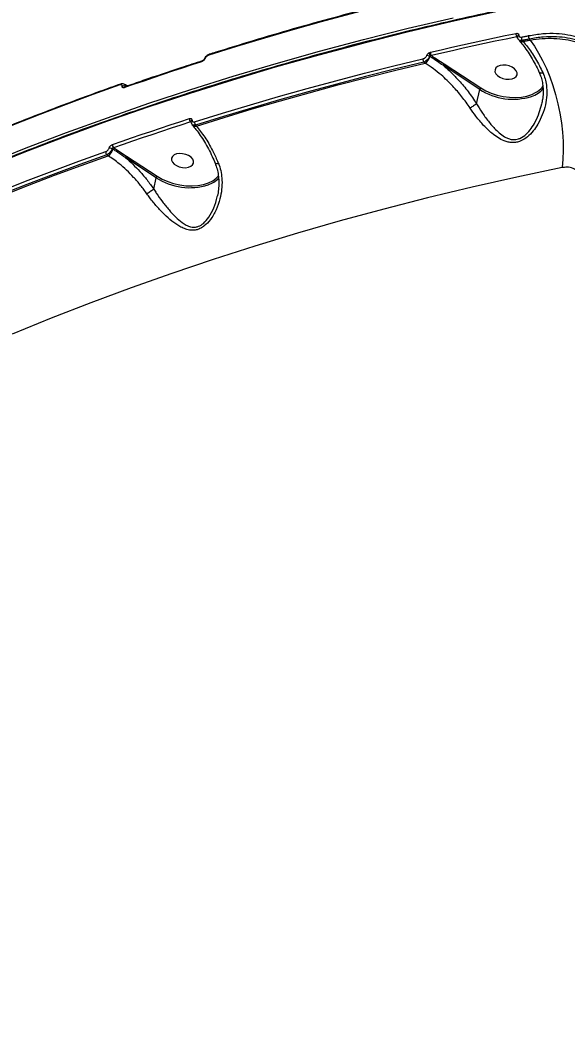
# Model space of a CAD drawing. Header units: millimetres. Extents: x -7151 to 6134, y -5040 to 5562.
# Drawn here: x -3471.7 to -3254.2, y -40.1 to 356.4 of the extents above; entities that cross this region are included whole.
import ezdxf

# ---------------------------------------------------------------- set-up
doc = ezdxf.new("R2010")
doc.units = ezdxf.units.MM
for name, color, linetype in [('DIKOM_ОБЪЕКТ', 7, 'Continuous'), ('DIKOM_РАЗМЕР_ЗОНА', 7, 'Continuous'), ('DIKOM_РАЗМЕР_ОБЪЕКТА', 7, 'Continuous')]:
    doc.layers.add(name, color=color, linetype=linetype)
doc.styles.add('style1', font='arial.ttf', dxfattribs={"width": 0.8})
doc.dimstyles.new('1-50', dxfattribs={"dimtxt": 300, "dimasz": 200, "dimexe": 100, "dimexo": 0, "dimgap": 100, "dimtad": 1, "dimtxsty": 'style1', "dimcen": 200, "dimclrd": 7, "dimclre": 7, "dimclrt": 7, "dimadec": 1, "dimazin": 2, "dimtfac": 1, "dimtmove": 0, "dimatfit": 2, "dimfxl": 0, "dimlwd": 25, "dimlwe": 18, "dimarcsym": 0})

# ---------------------------------------------------------------- blocks, each defined once
blk = doc.blocks.new('*D0')
at = {"layer": 'Defpoints', "color": 0, "transparency": 16777216}
for p in [(4133.55, 168.74), (-4567.47, -1241.13), (4133.55, -4153.12)]:
    blk.add_point(p, dxfattribs=at)
at = {"layer": 'DIKOM_РАЗМЕР_ОБЪЕКТА', "color": 7, "lineweight": 18, "transparency": 16777216}
for p, q in [((4133.55, 168.74), (4133.55, -4253.12)), ((-4567.47, -1241.13), (-4567.47, -4253.12))]:
    blk.add_line(p, q, dxfattribs=at)
at = {"layer": 'DIKOM_РАЗМЕР_ОБЪЕКТА', "color": 7, "lineweight": 25, "transparency": 16777216}
blk.add_line((-4367.47, -4153.12), (3933.55, -4153.12), dxfattribs=at)
at = {"layer": 'DIKOM_РАЗМЕР_ОБЪЕКТА', "color": 7, "transparency": 16777216}
for points in [[(-4367.47, -4119.79), (-4367.47, -4186.45), (-4567.47, -4153.12)], [(3933.55, -4119.79), (3933.55, -4186.45), (4133.55, -4153.12)]]:
    blk.add_solid(points, dxfattribs=at)
at = {"layer": 'DIKOM_РАЗМЕР_ОБЪЕКТА', "color": 7, "transparency": 16777216, "insert": (150.61, -3899.95), "char_height": 300, "attachment_point": 5, "style": 'style1'}
blk.add_mtext('8700', dxfattribs=at)
blk = doc.blocks.new('*D1')
at = {"layer": 'Defpoints', "color": 0, "transparency": 16777216}
for p in [(-2392.45, 3674.75), (-6010.84, -1738.88), (-3202.89, -1738.88)]:
    blk.add_point(p, dxfattribs=at)
at = {"layer": 'DIKOM_РАЗМЕР_ОБЪЕКТА', "color": 7, "lineweight": 18, "transparency": 16777216}
for p, q in [((-2392.45, 3674.75), (-6110.84, 3674.75)), ((-3202.89, -1738.88), (-6110.84, -1738.88))]:
    blk.add_line(p, q, dxfattribs=at)
at = {"layer": 'DIKOM_РАЗМЕР_ОБЪЕКТА', "color": 7, "lineweight": 25, "transparency": 16777216}
blk.add_line((-6010.84, 3474.75), (-6010.84, -1538.88), dxfattribs=at)
at = {"layer": 'DIKOM_РАЗМЕР_ОБЪЕКТА', "color": 7, "transparency": 16777216}
for points in [[(-6044.18, 3474.75), (-5977.51, 3474.75), (-6010.84, 3674.75)], [(-6044.18, -1538.88), (-5977.51, -1538.88), (-6010.84, -1738.88)]]:
    blk.add_solid(points, dxfattribs=at)
at = {"layer": 'DIKOM_РАЗМЕР_ОБЪЕКТА', "color": 7, "transparency": 16777216, "insert": (-6264.01, 967.94), "char_height": 300, "attachment_point": 5, "rotation": 90, "style": 'style1'}
blk.add_mtext('5400', dxfattribs=at)
blk = doc.blocks.new('*D2')
at = {"layer": 'Defpoints', "color": 0, "transparency": 16777216}
for p in [(-3409.24, 5551.13), (-6701.17, -3742.74), (-3065.41, -3742.74)]:
    blk.add_point(p, dxfattribs=at)
at = {"layer": 'DIKOM_РАЗМЕР_ЗОНА', "color": 7, "lineweight": 18, "transparency": 16777216}
for p, q in [((-3409.24, 5551.13), (-6801.17, 5551.13)), ((-3065.41, -3742.74), (-6801.17, -3742.74))]:
    blk.add_line(p, q, dxfattribs=at)
at = {"layer": 'DIKOM_РАЗМЕР_ЗОНА', "color": 7, "lineweight": 25, "transparency": 16777216}
blk.add_line((-6701.17, 5351.13), (-6701.17, -3542.74), dxfattribs=at)
at = {"layer": 'DIKOM_РАЗМЕР_ЗОНА', "color": 7, "transparency": 16777216}
for points in [[(-6734.5, 5351.13), (-6667.84, 5351.13), (-6701.17, 5551.13)], [(-6734.5, -3542.74), (-6667.84, -3542.74), (-6701.17, -3742.74)]]:
    blk.add_solid(points, dxfattribs=at)
at = {"layer": 'DIKOM_РАЗМЕР_ЗОНА', "color": 7, "transparency": 16777216, "insert": (-6954.45, 885.88), "char_height": 300, "attachment_point": 5, "rotation": 90, "style": 'style1'}
blk.add_mtext('9300', dxfattribs=at)
blk = doc.blocks.new('*D3')
at = {"layer": 'Defpoints', "color": 0, "transparency": 16777216}
for p in [(6133.55, 253.24), (-5802.46, -2467.19), (6133.55, -4939.78)]:
    blk.add_point(p, dxfattribs=at)
at = {"layer": 'DIKOM_РАЗМЕР_ЗОНА', "color": 7, "lineweight": 18, "transparency": 16777216}
for p, q in [((6133.55, 253.24), (6133.55, -5039.78)), ((-5802.46, -2467.19), (-5802.46, -5039.78))]:
    blk.add_line(p, q, dxfattribs=at)
at = {"layer": 'DIKOM_РАЗМЕР_ЗОНА', "color": 7, "lineweight": 25, "transparency": 16777216}
blk.add_line((-5602.46, -4939.78), (5933.55, -4939.78), dxfattribs=at)
at = {"layer": 'DIKOM_РАЗМЕР_ЗОНА', "color": 7, "transparency": 16777216}
for points in [[(-5602.46, -4906.44), (-5602.46, -4973.11), (-5802.46, -4939.78)], [(5933.55, -4906.44), (5933.55, -4973.11), (6133.55, -4939.78)]]:
    blk.add_solid(points, dxfattribs=at)
at = {"layer": 'DIKOM_РАЗМЕР_ЗОНА', "color": 7, "transparency": 16777216, "insert": (186.61, -4686.61), "char_height": 300, "attachment_point": 5, "style": 'style1'}
blk.add_mtext('11950', dxfattribs=at)

msp = doc.modelspace()

# ---------------------------------------------------------------- linework, layer by layer
at = {"layer": 'DIKOM_ОБЪЕКТ', "color": 7, "linetype": 'Continuous', "lineweight": 15}
for p, q in [((-3273.692, 349.149), (-3274.147, 349.678)), ((-3273.883, 349.713), (-3273.885, 349.704)), ((-3273.468, 348.568), (-3273.092, 348.13)), ((-3271.946, 348.207), (-3271.61, 347.815)), ((-3268.895, 348.369), (-3269.171, 348.773)), ((-3308.683, 341.795), (-3308.857, 341.909)), ((-3310.592, 339.221), (-3311.12, 339.567)), ((-3288.903, 328.775), (-3303.469, 338.329)), ((-3303.069, 338.911), (-3288.503, 329.357)), ((-3429.762, 330.521), (-3430.122, 330.756)), ((-3429.81, 329.91), (-3429.792, 329.899)), ((-3429.762, 330.521), (-3429.783, 330.534)), ((-3429.029, 330.096), (-3429.751, 330.577)), ((-3290.127, 323.03), (-3288.903, 328.775)), ((-3403.337, 314.818), (-3403.036, 314.468)), ((-3401.891, 314.545), (-3401.554, 314.152)), ((-3434.496, 305.531), (-3434.393, 305.464)), ((-3434.393, 305.464), (-3429.346, 302.187)), ((-3436.683, 302.375), (-3437.193, 302.709)), ((-3434.775, 304.949), (-3435.083, 305.151)), ((-3417.555, 293.609), (-3429.746, 301.605)), ((-3429.346, 302.187), (-3417.156, 294.191)), ((-3418.517, 289.093), (-3417.555, 293.609))]:
    msp.add_line(p, q, dxfattribs=at)
at = {"layer": 'DIKOM_ОБЪЕКТ', "color": 7, "linetype": 'Continuous', "lineweight": 15, "flags": 128}
for points in [[(-3305.817, 367.416), (-3317.463, 364.608), (-3329.03, 361.708), (-3340.515, 358.715), (-3351.917, 355.629), (-3363.234, 352.452), (-3374.465, 349.183), (-3385.609, 345.823), (-3396.663, 342.373)], [(-3281.78, 359.716), (-3299.834, 355.715), (-3317.706, 351.495), (-3335.392, 347.057), (-3352.887, 342.404), (-3370.184, 337.535), (-3387.278, 332.453), (-3404.165, 327.159), (-3420.839, 321.655), (-3437.296, 315.943), (-3453.529, 310.023), (-3469.535, 303.899), (-3485.309, 297.571)], [(-3484.977, 299.131), (-3469.203, 305.458), (-3453.197, 311.583), (-3436.964, 317.502), (-3420.507, 323.214), (-3403.833, 328.718), (-3386.946, 334.012), (-3369.852, 339.094), (-3352.555, 343.963), (-3335.061, 348.617), (-3317.374, 353.054), (-3299.501, 357.274)], [(-3308.455, 343.535), (-3304.241, 344.514), (-3300.015, 345.482), (-3295.781, 346.437), (-3291.535, 347.38), (-3287.281, 348.311), (-3283.016, 349.23), (-3278.742, 350.137), (-3274.458, 351.031)], [(-3274.147, 349.678), (-3278.427, 348.784), (-3282.698, 347.879), (-3286.959, 346.96), (-3291.21, 346.03), (-3295.451, 345.088), (-3299.683, 344.133), (-3303.905, 343.167), (-3308.116, 342.188)], [(-3272.257, 349.555), (-3271.91, 349.627), (-3271.563, 349.698), (-3271.215, 349.769), (-3270.868, 349.84), (-3270.521, 349.91), (-3270.174, 349.981), (-3269.826, 350.052), (-3269.478, 350.122)], [(-3273.092, 348.13), (-3273.083, 348.12), (-3273.07, 348.106)], [(-3269.171, 348.773), (-3269.518, 348.703), (-3269.865, 348.632), (-3270.212, 348.562), (-3270.559, 348.491), (-3270.906, 348.42), (-3271.253, 348.349), (-3271.6, 348.278), (-3271.946, 348.207)], [(-3271.61, 347.815), (-3271.27, 347.884), (-3270.931, 347.954), (-3270.592, 348.023), (-3270.253, 348.092), (-3269.913, 348.162), (-3269.574, 348.231), (-3269.234, 348.3), (-3268.895, 348.369)], [(-3268.895, 348.369), (-3267.141, 345.925), (-3265.465, 343.22), (-3263.88, 340.278), (-3262.402, 337.127), (-3261.042, 333.794), (-3259.815, 330.31), (-3258.731, 326.707), (-3257.801, 323.018), (-3257.031, 319.277), (-3256.431, 315.517), (-3256.004, 311.773), (-3255.756, 308.079), (-3255.688, 304.469), (-3255.8, 300.976), (-3256.093, 297.631)], [(-3399.5, 339.724), (-3403.368, 338.48), (-3407.225, 337.224), (-3411.07, 335.957), (-3414.905, 334.679), (-3418.727, 333.39), (-3422.538, 332.09), (-3426.337, 330.779), (-3430.125, 329.457)], [(-3402.309, 315.866), (-3391.254, 319.316), (-3380.111, 322.676), (-3368.88, 325.945), (-3357.563, 329.122), (-3346.161, 332.207), (-3334.676, 335.201), (-3323.109, 338.101), (-3311.462, 340.909)], [(-3311.12, 339.567), (-3322.757, 336.762), (-3334.314, 333.864), (-3345.789, 330.873), (-3357.182, 327.79), (-3368.49, 324.615), (-3379.712, 321.349), (-3390.846, 317.993), (-3401.891, 314.545)], [(-3401.554, 314.152), (-3390.486, 317.607), (-3379.329, 320.971), (-3368.083, 324.243), (-3356.752, 327.424), (-3345.335, 330.512), (-3333.836, 333.508), (-3322.254, 336.411), (-3310.592, 339.221)], [(-3275.06, 336.948), (-3276.01, 337.593), (-3277.155, 338.077), (-3278.405, 338.359), (-3279.656, 338.417), (-3280.808, 338.247), (-3281.768, 337.862), (-3282.457, 337.294), (-3282.82, 336.587), (-3282.828, 335.801), (-3282.479, 334.998), (-3281.803, 334.243), (-3280.853, 333.598), (-3279.707, 333.115), (-3278.459, 332.833), (-3277.207, 332.774), (-3276.055, 332.944), (-3275.095, 333.329), (-3274.406, 333.898), (-3274.043, 334.604), (-3274.035, 335.39), (-3274.384, 336.194), (-3275.06, 336.948)], [(-3431.994, 330.527), (-3442.703, 326.679), (-3453.315, 322.742), (-3463.829, 318.717), (-3474.242, 314.603), (-3484.553, 310.403), (-3494.762, 306.115), (-3504.868, 301.742), (-3514.867, 297.283)], [(-3288.503, 329.357), (-3286.5, 328.21), (-3284.301, 327.242), (-3281.96, 326.475), (-3279.534, 325.929), (-3277.082, 325.616), (-3274.662, 325.544), (-3272.334, 325.715), (-3270.153, 326.125), (-3268.171, 326.763), (-3266.438, 327.615), (-3265.868, 327.98)], [(-3434.94, 306.848), (-3431.153, 308.17), (-3427.353, 309.481), (-3423.543, 310.781), (-3419.72, 312.07), (-3415.886, 313.348), (-3412.041, 314.615), (-3408.184, 315.87), (-3404.315, 317.115)], [(-3403.897, 315.79), (-3407.762, 314.546), (-3411.615, 313.292), (-3415.458, 312.026), (-3419.289, 310.749), (-3423.108, 309.461), (-3426.916, 308.162), (-3430.712, 306.852), (-3434.496, 305.531)], [(-3403.036, 314.468), (-3403.027, 314.457), (-3403.015, 314.443)], [(-3520.513, 270.775), (-3510.513, 275.235), (-3500.408, 279.608), (-3490.199, 283.896), (-3479.887, 288.096), (-3469.474, 292.209), (-3458.961, 296.235), (-3448.349, 300.172), (-3437.64, 304.02)], [(-3437.193, 302.709), (-3447.893, 298.864), (-3458.497, 294.93), (-3469.001, 290.908), (-3479.406, 286.798), (-3489.709, 282.601), (-3499.909, 278.317), (-3510.006, 273.947), (-3519.998, 269.492)], [(-3519.653, 269.091), (-3509.643, 273.557), (-3499.527, 277.936), (-3489.306, 282.229), (-3478.982, 286.434), (-3468.557, 290.552), (-3458.031, 294.582), (-3447.406, 298.523), (-3436.683, 302.375)], [(-3403.713, 301.782), (-3404.662, 302.427), (-3405.808, 302.91), (-3407.057, 303.192), (-3408.309, 303.251), (-3409.461, 303.081), (-3410.42, 302.696), (-3411.109, 302.127), (-3411.473, 301.421), (-3411.48, 300.635), (-3411.132, 299.832), (-3410.456, 299.077), (-3409.506, 298.432), (-3408.36, 297.949), (-3407.111, 297.666), (-3405.859, 297.608), (-3404.707, 297.778), (-3403.748, 298.163), (-3403.059, 298.731), (-3402.695, 299.438), (-3402.688, 300.224), (-3403.036, 301.027), (-3403.713, 301.782)], [(-3256.093, 297.631), (-3274.116, 293.841), (-3291.96, 289.828), (-3309.618, 285.593), (-3327.085, 281.137), (-3344.356, 276.462), (-3361.424, 271.569), (-3378.285, 266.459), (-3394.933, 261.135), (-3411.363, 255.598), (-3427.569, 249.85), (-3443.546, 243.892), (-3459.29, 237.727), (-3474.795, 231.357)], [(-3417.156, 294.191), (-3415.152, 293.044), (-3412.953, 292.076), (-3410.613, 291.309), (-3408.187, 290.762), (-3405.735, 290.449), (-3403.315, 290.378), (-3400.986, 290.549), (-3398.805, 290.958), (-3396.823, 291.597), (-3395.09, 292.449), (-3394.521, 292.813)], [(-3394.521, 292.813), (-3393.646, 293.493), (-3392.746, 294.423)]]:
    msp.add_lwpolyline(points, dxfattribs=at)
at = {"layer": 'DIKOM_ОБЪЕКТ', "color": 7, "linetype": 'Continuous', "lineweight": 15}
for centre, radius, start, end in [((-3272.618, 350.742), 1.863, 171.08404, 214.83808), ((-3273.218, 349.641), 0.669, 102.11912, 172.92817), ((-3270.406, 349.272), 1.873, 171.28166, 214.64376), ((-3267.622, 349.836), 1.878, 171.22988, 214.45633), ((-3272.088, 349.223), 1.488, 228.69412, 288.75932), ((-3398.056, 340.616), 0.435, 93.58344, 151.75007), ((-3396.222, 342.31), 0.446, 112.94997, 171.79975), ((-3313.488, 343.363), 5.054, 304.96604, 341.92854), ((-3309.886, 340.391), 1.834, 55.86468, 92.34585), ((-3304.602, 345.296), 4.967, 204.4476, 218.98809), ((-3307.643, 341.436), 1.1, 138.10784, 160.98963), ((-3306.683, 343.265), 1.792, 171.35583, 216.94329), ((-3399.056, 339.663), 0.448, 113.0482, 172.21757), ((-3309.694, 340.646), 1.788, 171.55943, 217.11428), ((-3302.498, 338.09), 1, 124.822, 166.19705), ((-3431.54, 330.455), 0.46, 115.539, 170.96537), ((-3430.512, 328.795), 1.319, 57.78744, 114.59799), ((-3429.673, 329.39), 0.457, 113.83344, 171.56335), ((-3430.321, 329.893), 0.841, 347.27557, 48.30888), ((-3287.93, 328.535), 1.003, 124.88576, 166.13329), ((-3271.569, 335.781), 10.353, 288.57691, 320.11355), ((-3270.281, 334.616), 7.97, 303.62176, 326.03841), ((-3275.622, 349.16), 24.33, 236.91533, 287.58701), ((-3402.705, 316.895), 1.625, 172.22957, 222.84328), ((-3403.114, 315.907), 0.618, 108.83417, 174.83541), ((-3402.032, 315.562), 1.489, 228.7013, 288.74582), ((-3400.696, 315.65), 1.628, 172.36473, 222.73615), ((-3436.074, 303.648), 1.8, 56.6035, 96.94632), ((-3433.376, 306.642), 1.578, 172.52899, 224.77928), ((-3433.813, 304.635), 1.012, 125.00133, 161.92193), ((-3436.078, 303.821), 1.574, 172.72292, 224.91737), ((-3439.587, 306.522), 5.063, 305.00013, 341.89445), ((-3428.775, 301.366), 1, 124.82381, 166.19524), ((-3416.584, 293.37), 1.001, 124.8777, 166.20649), ((-3404.275, 313.992), 24.328, 236.91427, 287.58772), ((-3400.348, 300.86), 10.625, 288.80002, 316.64784)]:
    msp.add_arc(centre, radius, start, end, dxfattribs=at)
for points, knots in [([(-3182.669, 476.67), (-3188.529, 475.276), (-3200.364, 472.462), (-3218.02, 467.909), (-3235.672, 463.093), (-3253.186, 458.019), (-3270.558, 452.694), (-3287.78, 447.117), (-3304.846, 441.289), (-3321.747, 435.211), (-3338.477, 428.885), (-3355.027, 422.312), (-3371.392, 415.494), (-3387.562, 408.433), (-3403.531, 401.132), (-3419.292, 393.593), (-3434.838, 385.819), (-3450.163, 377.813), (-3465.259, 369.579), (-3480.122, 361.12), (-3494.744, 352.439), (-3509.123, 343.543), (-3523.244, 334.424), (-3534.783, 326.706), (-3541.558, 321.958), (-3543.778, 320.403)], [0, 0, 0, 0, 0.04425219, 0.08938276, 0.13451122, 0.17962935, 0.22472972, 0.26980281, 0.31483935, 0.35983005, 0.40476403, 0.44963052, 0.49441993, 0.53911891, 0.5837183, 0.62820705, 0.67257404, 0.71680782, 0.76090042, 0.80484072, 0.8486207, 0.89223199, 0.93566773, 0.9789201, 1, 1, 1, 1]), ([(-3207.602, 373.885), (-3210.662, 373.391), (-3219.535, 371.956), (-3234.119, 369.435), (-3251.305, 366.258), (-3268.347, 362.887), (-3285.24, 359.326), (-3301.982, 355.575), (-3318.566, 351.636), (-3334.99, 347.508), (-3351.248, 343.195), (-3367.337, 338.695), (-3383.252, 334.011), (-3398.989, 329.144), (-3414.544, 324.095), (-3429.913, 318.866), (-3445.092, 313.457), (-3460.076, 307.871), (-3474.863, 302.108), (-3489.448, 296.17), (-3503.827, 290.059), (-3517.997, 283.777), (-3531.953, 277.324), (-3545.693, 270.703), (-3559.213, 263.915), (-3572.509, 256.963), (-3585.576, 249.846), (-3598.414, 242.569), (-3611.017, 235.133), (-3623.383, 227.539), (-3635.508, 219.79), (-3647.389, 211.887), (-3659.024, 203.834), (-3670.404, 195.629), (-3680.988, 187.706), (-3687.673, 182.462), (-3690.743, 180.054)], [0, 0, 0, 0, 0.01577005, 0.04573195, 0.07569424, 0.10565654, 0.13561904, 0.1655819, 0.19554463, 0.22550721, 0.25547019, 0.28543308, 0.31539567, 0.34535888, 0.37532149, 0.40528482, 0.43524794, 0.46521116, 0.49517389, 0.5251373, 0.55510042, 0.58506349, 0.61502598, 0.6449892, 0.67495183, 0.70491474, 0.73487689, 0.76483931, 0.79480163, 0.82476318, 0.85472484, 0.88468645, 0.91464724, 0.94460777, 0.97456822, 1, 1, 1, 1]), ([(-3305.552, 367.763), (-3308.459, 367.069), (-3316.89, 365.059), (-3330.723, 361.588), (-3346.991, 357.289), (-3363.089, 352.803), (-3378.734, 348.213), (-3389.796, 344.811), (-3395.566, 342.983), (-3396.396, 342.72)], [0, 0, 0, 0, 0.0934446, 0.2709739, 0.4485044, 0.6260384, 0.8035689, 0.9717596, 1, 1, 1, 1]), ([(-3274.458, 351.031), (-3274.435, 351.035), (-3274.268, 351.068), (-3273.965, 351.066), (-3273.63, 350.926), (-3273.402, 350.665), (-3273.373, 350.418), (-3273.359, 350.295)], [0, 0, 0, 0, 0.0371435, 0.2778686, 0.5185608, 0.7592443, 1, 1, 1, 1]), ([(-3273.917, 349.642), (-3273.937, 349.653), (-3273.994, 349.685), (-3274.08, 349.686), (-3274.139, 349.679), (-3274.147, 349.678)], [0, 0, 0, 0, 0.3028055, 0.9061726, 1, 1, 1, 1]), ([(-3273.868, 349.723), (-3273.872, 349.675), (-3273.896, 349.395), (-3273.777, 348.968), (-3273.535, 348.691), (-3273.445, 348.588)], [0, 0, 0, 0, 0.1143284, 0.6696853, 1, 1, 1, 1]), ([(-3273.359, 350.295), (-3273.344, 350.172), (-3273.315, 349.925), (-3273.086, 349.663), (-3272.75, 349.521), (-3272.447, 349.519), (-3272.279, 349.551), (-3272.257, 349.555)], [0, 0, 0, 0, 0.2407635, 0.4813847, 0.7220904, 0.9628966, 1, 1, 1, 1]), ([(-3269.478, 350.122), (-3267.583, 350.441), (-3263.794, 351.078), (-3258.587, 351.131), (-3253.871, 350.604), (-3249.664, 349.562), (-3245.769, 348.002), (-3242.248, 345.913), (-3239.129, 343.335), (-3236.448, 340.3), (-3234.263, 336.819), (-3232.531, 332.976), (-3231.81, 330.134), (-3231.45, 328.715)], [0, 0, 0, 0, 0.1021817, 0.204369, 0.2924868, 0.3808889, 0.4690138, 0.5574006, 0.6460759, 0.7344658, 0.822881, 0.9115798, 1, 1, 1, 1]), ([(-3245.289, 346.203), (-3245.529, 346.349), (-3246.905, 347.185), (-3249.787, 348.215), (-3253.883, 349.266), (-3258.508, 349.768), (-3263.604, 349.714), (-3267.315, 349.087), (-3269.171, 348.773)], [0, 0, 0, 0, 0.03818404, 0.21887569, 0.40013312, 0.58082983, 0.79041337, 1, 1, 1, 1]), ([(-3268.895, 348.369), (-3267.273, 348.595), (-3264.029, 349.048), (-3259.32, 349.113), (-3254.797, 348.706), (-3250.527, 347.795), (-3246.564, 346.399), (-3242.967, 344.515), (-3239.802, 342.158), (-3237.398, 339.822), (-3236.278, 338.127), (-3235.867, 337.505)], [0, 0, 0, 0, 0.114981, 0.229958, 0.346234, 0.4628734, 0.5791461, 0.6965696, 0.8143732, 0.9317945, 1, 1, 1, 1]), ([(-3271.946, 348.207), (-3271.984, 348.199), (-3272.261, 348.142), (-3272.748, 348.144), (-3273.234, 348.301), (-3273.391, 348.521), (-3273.441, 348.591)], [0, 0, 0, 0, 0.058935, 0.4402172, 0.8214321, 1, 1, 1, 1]), ([(-3273.107, 348.072), (-3272.672, 347.558), (-3271.649, 346.35), (-3270.085, 344.165), (-3268.423, 341.583), (-3266.847, 338.77), (-3265.781, 336.731), (-3265.281, 335.594), (-3265.241, 335.504)], [0, 0, 0, 0, 0.1521316, 0.3579886, 0.5653239, 0.7735411, 0.9819086, 1, 1, 1, 1]), ([(-3271.61, 347.815), (-3270.49, 346.413), (-3268.218, 343.568), (-3265.65, 339.21), (-3264.262, 336.345), (-3263.81, 335.412)], [0, 0, 0, 0, 0.3958788, 0.8032229, 1, 1, 1, 1]), ([(-3398.083, 341.05), (-3398.092, 341.029), (-3398.155, 340.875), (-3398.334, 340.579), (-3398.676, 340.203), (-3399.085, 339.892), (-3399.362, 339.78), (-3399.5, 339.724)], [0, 0, 0, 0, 0.0385803, 0.2781844, 0.5183538, 0.7592422, 1, 1, 1, 1]), ([(-3396.396, 342.711), (-3396.436, 342.701), (-3396.732, 342.627), (-3397.275, 342.305), (-3397.921, 341.704), (-3398.332, 341.175), (-3398.408, 340.861), (-3398.418, 340.817)], [0, 0, 0, 0, 0.0461099, 0.3388834, 0.6393605, 0.9493805, 1, 1, 1, 1]), ([(-3396.663, 342.373), (-3396.802, 342.318), (-3397.079, 342.206), (-3397.488, 341.896), (-3397.832, 341.521), (-3398.01, 341.226), (-3398.074, 341.072), (-3398.083, 341.05)], [0, 0, 0, 0, 0.2406181, 0.4814905, 0.7216688, 0.9612372, 1, 1, 1, 1]), ([(-3311.462, 340.909), (-3311.302, 340.96), (-3310.981, 341.063), (-3310.528, 341.386), (-3310.156, 341.788), (-3310.025, 342.08), (-3309.961, 342.223)], [0, 0, 0, 0, 0.2566852, 0.5136711, 0.7612156, 1, 1, 1, 1]), ([(-3308.857, 341.909), (-3308.958, 341.668), (-3309.164, 341.179), (-3309.727, 340.476), (-3310.407, 339.887), (-3310.883, 339.674), (-3311.12, 339.567)], [0, 0, 0, 0, 0.2424973, 0.4917224, 0.7473283, 1, 1, 1, 1]), ([(-3309.961, 342.223), (-3309.902, 342.358), (-3309.783, 342.626), (-3309.474, 342.983), (-3309.234, 343.159), (-3309.123, 343.241)], [0, 0, 0, 0, 0.3509903, 0.7014516, 1, 1, 1, 1]), ([(-3309.123, 343.241), (-3309.061, 343.28), (-3308.843, 343.415), (-3308.617, 343.485), (-3308.455, 343.535)], [0, 0, 0, 0, 0.2877731, 1, 1, 1, 1]), ([(-3308.462, 342.171), (-3308.517, 342.157), (-3308.63, 342.127), (-3308.764, 342.046), (-3308.833, 341.964), (-3308.852, 341.92), (-3308.857, 341.909)], [0, 0, 0, 0, 0.3281987, 0.678774, 0.9203469, 1, 1, 1, 1]), ([(-3303.469, 338.329), (-3304.982, 339.343), (-3306.721, 340.509), (-3308.458, 341.647), (-3308.683, 341.795)], [0, 0, 0, 0, 0.8701747, 1, 1, 1, 1]), ([(-3308.116, 342.188), (-3308.2, 342.192), (-3308.316, 342.198), (-3308.43, 342.177), (-3308.462, 342.171)], [0, 0, 0, 0, 0.7211344, 1, 1, 1, 1]), ([(-3308.116, 342.188), (-3307.953, 342.081), (-3306.277, 340.985), (-3304.591, 339.895), (-3303.069, 338.911)], [0, 0, 0, 0, 0.0973822, 1, 1, 1, 1]), ([(-3399.231, 340.076), (-3401.965, 339.194), (-3409.891, 336.64), (-3420.097, 333.212), (-3427.521, 330.623), (-3429.858, 329.808)], [0, 0, 0, 0, 0.2651051, 0.7687646, 1, 1, 1, 1]), ([(-3398.441, 340.817), (-3398.441, 340.815), (-3398.449, 340.788), (-3398.503, 340.688), (-3398.609, 340.535), (-3398.766, 340.364), (-3398.949, 340.217), (-3399.109, 340.122), (-3399.207, 340.082), (-3399.23, 340.076), (-3399.231, 340.076)], [0, 0, 0, 0, 0.0129666, 0.1622992, 0.3183559, 0.4969633, 0.6836788, 0.8494033, 0.9948286, 1, 1, 1, 1]), ([(-3292.764, 321.339), (-3293.813, 322.857), (-3295.929, 325.919), (-3299.778, 330.356), (-3303.627, 334.05), (-3307.341, 337.053), (-3309.505, 338.496), (-3310.592, 339.221)], [0, 0, 0, 0, 0.210651, 0.4247471, 0.6762029, 0.8373907, 1, 1, 1, 1]), ([(-3303.469, 338.329), (-3302.395, 337.397), (-3300.237, 335.525), (-3296.885, 332.05), (-3293.412, 327.939), (-3291.228, 324.675), (-3290.127, 323.03)], [0, 0, 0, 0, 0.2160636, 0.4341095, 0.7147713, 1, 1, 1, 1]), ([(-3263.81, 335.412), (-3263.487, 334.614), (-3262.842, 333.016), (-3262.254, 330.029), (-3262.135, 326.511), (-3262.711, 322.511), (-3263.916, 318.584), (-3265.599, 315.105), (-3267.601, 312.159), (-3269.891, 309.759), (-3272.238, 308.262), (-3274.332, 307.657), (-3275.974, 307.525), (-3277.618, 307.747), (-3279.566, 308.374), (-3281.726, 309.535), (-3284.441, 311.566), (-3287.372, 314.371), (-3290.297, 317.789), (-3291.992, 320.228), (-3292.764, 321.339)], [0, 0, 0, 0, 0.0450786, 0.0901821, 0.1588885, 0.227683, 0.2984041, 0.3691123, 0.4250484, 0.4808182, 0.5408218, 0.5713876, 0.6019581, 0.6344675, 0.6670283, 0.7198493, 0.7727712, 0.8528875, 0.9329889, 1, 1, 1, 1]), ([(-3265.255, 335.515), (-3265.053, 335.071), (-3264.545, 333.953), (-3264.042, 332.006), (-3263.705, 329.698), (-3263.666, 327.241), (-3263.841, 324.993), (-3264.15, 323.585), (-3264.273, 323.026)], [0, 0, 0, 0, 0.1161795, 0.292581, 0.4760883, 0.6672951, 0.8678365, 1, 1, 1, 1]), ([(-3265.194, 335.54), (-3265.188, 335.505), (-3265.164, 335.379), (-3264.857, 335.289), (-3264.399, 335.293), (-3264.016, 335.362), (-3263.849, 335.403), (-3263.81, 335.412)], [0, 0, 0, 0, 0.122834, 0.44665, 0.7703726, 0.9473733, 1, 1, 1, 1]), ([(-3431.728, 330.874), (-3434.391, 329.926), (-3442.113, 327.175), (-3454.748, 322.487), (-3469.563, 316.752), (-3484.174, 310.84), (-3498.327, 304.86), (-3508.427, 300.417), (-3513.742, 298.018), (-3514.612, 297.625)], [0, 0, 0, 0, 0.0930105, 0.2697167, 0.4464238, 0.6231314, 0.7998397, 0.9672439, 1, 1, 1, 1]), ([(-3431.061, 329.994), (-3431.065, 330.104), (-3431.071, 330.324), (-3431.248, 330.534), (-3431.529, 330.624), (-3431.802, 330.591), (-3431.964, 330.537), (-3431.994, 330.527)], [0, 0, 0, 0, 0.2340872, 0.4679577, 0.7039718, 0.9448239, 1, 1, 1, 1]), ([(-3430.15, 330.737), (-3430.224, 330.793), (-3430.446, 330.961), (-3430.934, 331.021), (-3431.392, 331.005), (-3431.656, 330.881), (-3431.727, 330.848)], [0, 0, 0, 0, 0.16511131, 0.49717428, 0.8661155, 1, 1, 1, 1]), ([(-3430.125, 329.457), (-3430.155, 329.447), (-3430.318, 329.393), (-3430.592, 329.362), (-3430.873, 329.453), (-3431.052, 329.664), (-3431.058, 329.883), (-3431.061, 329.994)], [0, 0, 0, 0, 0.0556874, 0.296815, 0.5326088, 0.7662063, 1, 1, 1, 1]), ([(-3430.132, 330.757), (-3430.127, 330.755), (-3429.98, 330.715), (-3429.831, 330.441), (-3429.817, 330.087), (-3429.81, 329.91)], [0, 0, 0, 0, 0.0200608, 0.5092912, 1, 1, 1, 1]), ([(-3429.853, 329.811), (-3429.868, 329.806), (-3429.918, 329.787), (-3429.923, 329.788), (-3429.927, 329.79)], [0, 0, 0, 0, 0.2925289, 1, 1, 1, 1]), ([(-3290.13, 323.025), (-3290.305, 322.909), (-3290.655, 322.679), (-3291.345, 322.233), (-3292.038, 321.793), (-3292.51, 321.497), (-3292.729, 321.361), (-3292.764, 321.339)], [0, 0, 0, 0, 0.2462875, 0.4924441, 0.7387722, 0.9580969, 1, 1, 1, 1]), ([(-3290.127, 323.03), (-3290.127, 323.029), (-3290.128, 323.026), (-3290.129, 323.025), (-3290.13, 323.025)], [0, 0, 0, 0, 0.5790849, 1, 1, 1, 1]), ([(-3290.13, 323.025), (-3290.129, 323.024), (-3289.467, 321.906), (-3287.993, 319.495), (-3285.482, 316.027), (-3282.992, 313.138), (-3280.648, 310.99), (-3278.811, 309.739), (-3277.115, 309.021), (-3275.449, 308.684), (-3273.985, 308.858), (-3272.18, 309.54), (-3270.348, 310.843), (-3268.358, 313.199), (-3266.611, 316.096), (-3265.155, 319.392), (-3264.554, 321.853), (-3264.268, 323.024)], [0, 0, 0, 0, 0.0000652, 0.090628, 0.1971517, 0.3064055, 0.3748522, 0.4446747, 0.4848522, 0.5261395, 0.5842611, 0.6005999, 0.6751177, 0.7465857, 0.82047, 0.9145844, 1, 1, 1, 1]), ([(-3404.315, 317.115), (-3404.292, 317.122), (-3404.134, 317.17), (-3403.856, 317.194), (-3403.552, 317.086), (-3403.348, 316.85), (-3403.325, 316.611), (-3403.314, 316.492)], [0, 0, 0, 0, 0.0425892, 0.2823774, 0.5216177, 0.7607581, 1, 1, 1, 1]), ([(-3403.725, 315.816), (-3403.737, 315.82), (-3403.779, 315.835), (-3403.843, 315.815), (-3403.89, 315.793), (-3403.897, 315.79)], [0, 0, 0, 0, 0.2616443, 0.8871721, 1, 1, 1, 1]), ([(-3403.717, 315.963), (-3403.721, 315.917), (-3403.746, 315.644), (-3403.642, 315.224), (-3403.408, 314.945), (-3403.319, 314.84)], [0, 0, 0, 0, 0.11130266, 0.66299638, 1, 1, 1, 1]), ([(-3403.314, 316.492), (-3403.302, 316.373), (-3403.279, 316.134), (-3403.074, 315.897), (-3402.769, 315.788), (-3402.49, 315.812), (-3402.333, 315.859), (-3402.309, 315.866)], [0, 0, 0, 0, 0.2393658, 0.4787181, 0.7179949, 0.957744, 1, 1, 1, 1]), ([(-3401.891, 314.545), (-3401.931, 314.534), (-3402.199, 314.462), (-3402.664, 314.44), (-3403.12, 314.57), (-3403.266, 314.778), (-3403.313, 314.844)], [0, 0, 0, 0, 0.0667568, 0.4452228, 0.8228283, 1, 1, 1, 1]), ([(-3403.05, 314.41), (-3402.615, 313.896), (-3401.591, 312.686), (-3400.024, 310.499), (-3398.36, 307.91), (-3396.772, 305.103), (-3395.346, 302.295), (-3394.509, 300.36), (-3394.128, 299.479)], [0, 0, 0, 0, 0.1314185, 0.3095953, 0.4890201, 0.6692054, 0.8494911, 1, 1, 1, 1]), ([(-3401.554, 314.152), (-3400.443, 312.742), (-3398.19, 309.88), (-3395.411, 305.039), (-3393.69, 301.418), (-3392.957, 299.677), (-3392.847, 299.416)], [0, 0, 0, 0, 0.3434975, 0.6969356, 0.9545343, 1, 1, 1, 1]), ([(-3437.64, 304.02), (-3437.502, 304.082), (-3437.226, 304.205), (-3436.828, 304.545), (-3436.504, 304.951), (-3436.35, 305.262), (-3436.298, 305.419), (-3436.292, 305.435)], [0, 0, 0, 0, 0.2456957, 0.4917605, 0.7343149, 0.9715072, 1, 1, 1, 1]), ([(-3436.292, 305.435), (-3436.287, 305.452), (-3436.235, 305.608), (-3436.08, 305.918), (-3435.756, 306.324), (-3435.356, 306.663), (-3435.079, 306.786), (-3434.94, 306.848)], [0, 0, 0, 0, 0.0278628, 0.2650394, 0.5076876, 0.7540779, 1, 1, 1, 1]), ([(-3434.496, 305.531), (-3434.56, 305.523), (-3434.685, 305.507), (-3434.862, 305.425), (-3434.996, 305.314), (-3435.056, 305.221), (-3435.077, 305.169), (-3435.082, 305.157), (-3435.083, 305.151)], [0, 0, 0, 0, 0.2631183, 0.5159619, 0.7520538, 0.9410256, 0.9741427, 1, 1, 1, 1]), ([(-3435.083, 305.151), (-3435.093, 305.123), (-3435.178, 304.863), (-3435.428, 304.342), (-3435.936, 303.648), (-3436.555, 303.053), (-3436.981, 302.824), (-3437.193, 302.709)], [0, 0, 0, 0, 0.0286251, 0.2670768, 0.5101028, 0.7556047, 1, 1, 1, 1]), ([(-3421.241, 287.206), (-3422.067, 288.345), (-3423.727, 290.637), (-3426.447, 293.768), (-3429.297, 296.638), (-3432.671, 299.611), (-3435.196, 301.351), (-3436.683, 302.375)], [0, 0, 0, 0, 0.1872806, 0.3765529, 0.5570057, 0.7392054, 1, 1, 1, 1]), ([(-3429.746, 301.605), (-3429.997, 301.776), (-3431.251, 302.63), (-3432.937, 303.742), (-3434.36, 304.676), (-3434.775, 304.949)], [0, 0, 0, 0, 0.1504189, 0.7521123, 1, 1, 1, 1]), ([(-3429.746, 301.605), (-3428.767, 300.749), (-3426.8, 299.031), (-3423.935, 296.051), (-3421.124, 292.763), (-3419.389, 290.321), (-3418.517, 289.093)], [0, 0, 0, 0, 0.2380509, 0.4781579, 0.7377049, 1, 1, 1, 1]), ([(-3392.847, 299.416), (-3392.751, 299.172), (-3392.276, 297.973), (-3391.682, 295.724), (-3391.307, 292.439), (-3391.436, 288.903), (-3392.17, 284.921), (-3393.595, 280.808), (-3395.727, 277.099), (-3397.954, 274.709), (-3399.821, 273.501), (-3401.31, 272.908), (-3402.835, 272.685), (-3404.52, 272.793), (-3406.326, 273.311), (-3408.665, 274.451), (-3411.341, 276.314), (-3414.351, 279.013), (-3417.304, 282.125), (-3419.614, 284.938), (-3420.865, 286.681), (-3421.241, 287.206)], [0, 0, 0, 0, 0.0134542, 0.066323, 0.1192319, 0.1832736, 0.247351, 0.3264798, 0.4053642, 0.4678619, 0.4990993, 0.530305, 0.5614414, 0.5926201, 0.6345149, 0.6764877, 0.748083, 0.8197596, 0.893956, 0.9680647, 1, 1, 1, 1]), ([(-3394.18, 299.448), (-3394.169, 299.425), (-3393.809, 298.686), (-3393.34, 297.1), (-3392.809, 294.694), (-3392.589, 292.159), (-3392.697, 289.56), (-3392.91, 287.615), (-3393.179, 286.574), (-3393.227, 286.389)], [0, 0, 0, 0, 0.0057596, 0.185557, 0.372549, 0.5642356, 0.7588647, 0.9572668, 1, 1, 1, 1]), ([(-3394.077, 299.501), (-3394.073, 299.473), (-3394.058, 299.368), (-3393.762, 299.303), (-3393.342, 299.321), (-3393.008, 299.38), (-3392.885, 299.407), (-3392.847, 299.416)], [0, 0, 0, 0, 0.1242543, 0.469663, 0.8150158, 0.9428966, 1, 1, 1, 1]), ([(-3248.595, 291.435), (-3248.589, 292.312), (-3248.575, 294.078), (-3249.775, 296.161), (-3251.714, 297.493), (-3253.95, 297.937), (-3255.481, 297.718), (-3256.093, 297.631)], [0, 0, 0, 0, 0.2099091, 0.4229031, 0.6382723, 0.8553497, 1, 1, 1, 1]), ([(-3418.52, 289.088), (-3418.687, 288.961), (-3419.022, 288.708), (-3419.693, 288.232), (-3420.396, 287.752), (-3420.88, 287.435), (-3421.147, 287.265), (-3421.208, 287.226), (-3421.241, 287.206)], [0, 0, 0, 0, 0.2316515, 0.4632247, 0.6948563, 0.9264278, 0.960991, 1, 1, 1, 1]), ([(-3418.517, 289.093), (-3418.517, 289.092), (-3418.518, 289.09), (-3418.519, 289.089), (-3418.52, 289.088)], [0, 0, 0, 0, 0.6266398, 1, 1, 1, 1]), ([(-3418.52, 289.088), (-3418.52, 289.087), (-3418.157, 288.586), (-3417.121, 286.819), (-3415.054, 284.015), (-3412.527, 280.83), (-3409.915, 278.015), (-3407.635, 276.017), (-3405.603, 274.737), (-3404.06, 274.119), (-3402.588, 273.912), (-3400.994, 274.091), (-3399.683, 274.745), (-3398.099, 276), (-3396.34, 278.087), (-3394.538, 281.724), (-3393.497, 284.658), (-3393.245, 286.269), (-3393.226, 286.389)], [0, 0, 0, 0, 0.000057, 0.0432905, 0.143033, 0.245519, 0.3408052, 0.4381553, 0.4918131, 0.5466582, 0.5846122, 0.6240283, 0.685711, 0.7008815, 0.7805092, 0.883908, 0.9913304, 1, 1, 1, 1]), ([(-3690.94, 179.72), (-3691.653, 176.134), (-3693.574, 166.473), (-3695.824, 150.273), (-3697.42, 131.054), (-3697.932, 111.207), (-3697.334, 90.786), (-3695.592, 69.847), (-3692.749, 48.851), (-3688.839, 27.871), (-3683.92, 6.98), (-3677.912, -14.164), (-3670.79, -35.496), (-3662.551, -56.945), (-3653.376, -78.039), (-3643.32, -98.714), (-3632.454, -118.916), (-3620.6, -138.975), (-3607.758, -158.813), (-3593.949, -178.353), (-3579.648, -196.946), (-3564.951, -214.566), (-3549.958, -231.214), (-3534.247, -247.374), (-3517.843, -262.973), (-3500.782, -277.948), (-3483.2, -292.165), (-3465.141, -305.563), (-3446.661, -318.099), (-3427.694, -329.802), (-3408.287, -340.593), (-3388.498, -350.412), (-3368.761, -359.042), (-3349.144, -366.484), (-3329.71, -372.76), (-3310.142, -377.971), (-3290.501, -382.06), (-3270.864, -384.959), (-3252.791, -386.595), (-3241.406, -386.828), (-3236.372, -386.932)], [0, 0, 0, 0, 0.0156515, 0.0421674, 0.0687038, 0.0952197, 0.1225059, 0.1498143, 0.1771005, 0.2036164, 0.2301528, 0.2566688, 0.2839549, 0.3112633, 0.3385495, 0.3650654, 0.3916018, 0.4181179, 0.445404, 0.4727124, 0.4999986, 0.5255598, 0.5511394, 0.5767009, 0.6029492, 0.6292178, 0.6554667, 0.6819827, 0.708519, 0.7350351, 0.7623211, 0.7896295, 0.8169158, 0.843432, 0.8699685, 0.8964843, 0.9237709, 0.9510792, 0.9783655, 1, 1, 1, 1]), ([(-3634.356, 136.686), (-3634.481, 130.726), (-3634.731, 118.801), (-3633.863, 100.497), (-3632.072, 81.779), (-3629.232, 62.659), (-3625.351, 43.206), (-3620.509, 23.844), (-3614.746, 4.64), (-3608.122, -14.347), (-3600.527, -33.428), (-3591.946, -52.536), (-3582.386, -71.606), (-3572.055, -90.222), (-3561.006, -108.331), (-3549.306, -125.892), (-3536.767, -143.186), (-3523.397, -160.139), (-3509.224, -176.684), (-3494.55, -192.466), (-3479.435, -207.448), (-3463.949, -221.611), (-3447.849, -235.176), (-3431.165, -248.07), (-3413.941, -260.231), (-3396.54, -271.402), (-3379.024, -281.566), (-3361.456, -290.728), (-3343.567, -299.029), (-3325.404, -306.399), (-3307.025, -312.799), (-3290.106, -317.695), (-3274.676, -321.415), (-3265.41, -323.124), (-3260.772, -323.978)], [0, 0, 0, 0, 0.0311785, 0.062381, 0.0935595, 0.1256443, 0.1577552, 0.18984, 0.2210202, 0.2522244, 0.2834046, 0.3154899, 0.3476012, 0.3796863, 0.4108892, 0.442116, 0.4733188, 0.5054257, 0.5375584, 0.5696652, 0.6009198, 0.6321982, 0.6634525, 0.6956102, 0.7277943, 0.7599521, 0.7912843, 0.8226409, 0.853973, 0.8862093, 0.918471, 0.9507074, 0.9753306, 1, 1, 1, 1])]:
    msp.add_open_spline(points, degree=3, knots=knots, dxfattribs=at)

# ---------------------------------------------------------------- dimensions: what is measured, and where the dimension line sits
at = {"layer": 'DIKOM_РАЗМЕР_ЗОНА'}
dim = msp.add_linear_dim(base=(-6701.172, -3742.74), p1=(-3409.242, 5551.127), p2=(-3065.405, -3742.74), angle=90, text='9300', dimstyle='1-50', dxfattribs=at)
dim.commit()
dim.dimension.update_dxf_attribs({"geometry": '*D2', "text_midpoint": (-6701.172, 885.879), "dimtype": 160})
dim = msp.add_linear_dim(base=(6133.546, -4939.778), p1=(-5802.455, -2467.185), p2=(6133.546, 253.243), text='11950', dimstyle='1-50', dxfattribs=at)
dim.commit()
dim.dimension.update_dxf_attribs({"geometry": '*D3', "text_midpoint": (186.606, -4939.778), "dimtype": 160})
at = {"layer": 'DIKOM_РАЗМЕР_ОБЪЕКТА'}
dim = msp.add_linear_dim(base=(-6010.843, -1738.877), p1=(-2392.449, 3674.75), p2=(-3202.885, -1738.877), angle=90, text='5400', dimstyle='1-50', dxfattribs=at)
dim.commit()
dim.dimension.update_dxf_attribs({"geometry": '*D1', "text_midpoint": (-6010.843, 967.936), "dimtype": 160})
dim = msp.add_linear_dim(base=(4133.546, -4153.121), p1=(-4567.472, -1241.128), p2=(4133.546, 168.743), text='8700', dimstyle='1-50', dxfattribs=at)
dim.commit()
dim.dimension.update_dxf_attribs({"geometry": '*D0', "text_midpoint": (150.606, -4153.121), "dimtype": 160})

doc.saveas('drawing.dxf')
